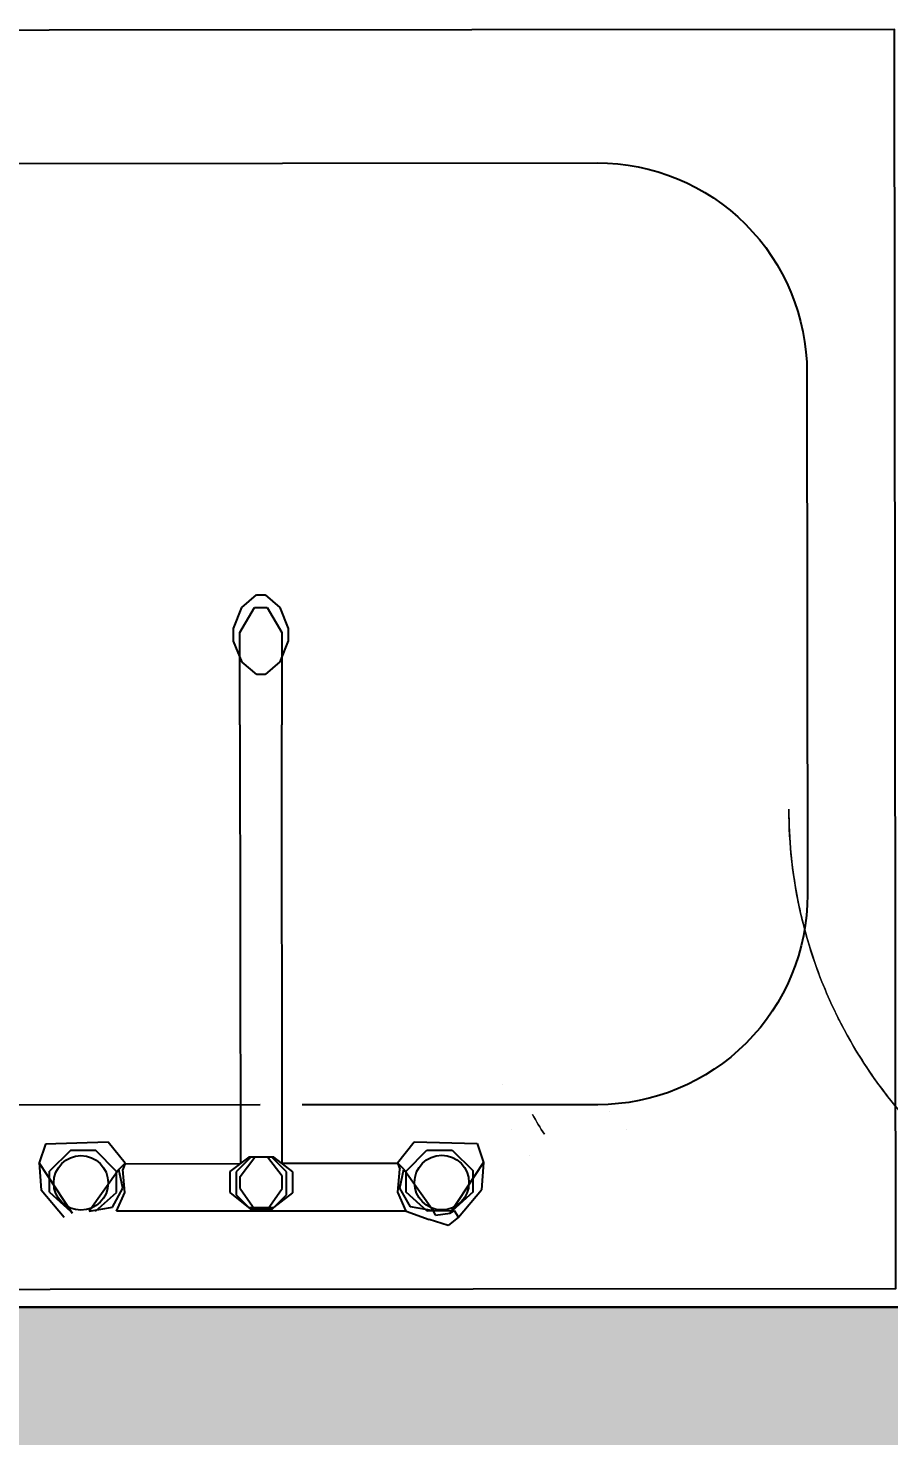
# Model space of a CAD drawing. Header units: millimetres. Extents: x -8417289 to 9420486, y 0 to 208205.
# Drawn here: x -213911 to -213501, y 109509 to 110180 of the extents above; entities that cross this region are included whole.
import ezdxf
from ezdxf import colors
from ezdxf.entities.mleader import LeaderData, LeaderLine
from ezdxf.math import Vec2, Vec3

# ---------------------------------------------------------------- set-up
doc = ezdxf.new("R2010")
doc.units = ezdxf.units.MM
doc.header["$MEASUREMENT"] = 0
doc.layers.get('0').update_dxf_attribs({"color": 250, "lineweight": 9})
for name, color, linetype, lineweight in [('_АР ТЕКСТ', 250, 'Continuous', 25), ('АР_Отметки', 250, 'Continuous', 15), ('АР_Перегородки газоблок', 165, 'Continuous', 30), ('АР_Перегородки газоблок_Штрих', 165, 'Continuous', 5), ('ТХ_пищеблок', 30, 'Continuous', 20)]:
    doc.layers.add(name, color=color, linetype=linetype, lineweight=lineweight)
doc.styles.add('ISOCPEUR', font='isocpeur.TTF', dxfattribs={"width": 0.7})

# ---------------------------------------------------------------- blocks, each defined once
blk = doc.blocks.new('_DotSmall')
at = {"color": 0, "linetype": 'ByBlock', "const_width": 0.5}
blk.add_lwpolyline([(-0.0625, 0, 1), (0.0625, 0, 1)], format="xyb", close=True, dxfattribs=at)

msp = doc.modelspace()

# ---------------------------------------------------------------- hatches: boundary and pattern name
at = {"layer": 'АР_Перегородки газоблок_Штрих', "ltscale": 100}
h = msp.add_hatch(dxfattribs=at)
h.set_pattern_fill('AR-CONC', color=256, scale=30)
h.set_pattern_definition([(50, (0, 0), (215.17805, -18.82564), [22.5, -247.5]), (355, (0, 0), (-41.6254, 225.65764), [18, -198]), (100.45144, (17.93, -1.57), (173.55265, 206.832), [19.12206, -210.34263]), (46.1842, (0, 60), (320.1724, -49.65578), [33.75, -371.25]), (96.63564, (26.68, 55.86), (280.3986, 292.2356), [28.6831, -315.51413]), (351.18416, (0, 60), (280.3986, 292.2356), [27, -297]), (21, (30, 45), (179.07212, -120.78567), [22.5, -247.5]), (326, (30, 45), (72.9946, 217.54501), [18, -198]), (71.45144, (44.92, 34.93), (252.06671, 96.75935), [19.12206, -210.34263]), (37.5, (0, 0), (3.647957, 99.868156), [0, -195.6, 0, -201, 0, -198.75]), (7.5, (0, 0), (78.92086, 118.323514), [0, -114.6, 0, -191.1, 0, -75.75]), (327.5, (-66.9, 0), (160.14673, -6.766462), [0, -75, 0, -234, 0, -310.5]), (317.5, (-96.9, 0), (174.95585, 30.031495), [0, -97.5, 0, -155.4, 0, -220.5])])
h.paths.add_polyline_path([(-212033.92, 110768.73), (-212153.92, 110768.73), (-212153.92, 109570.58), (-217983.92, 109570.58), (-217983.92, 109450.58), (-212153.92, 109450.58), (-212153.92, 108165.99), (-212033.92, 108165.99)])

# ---------------------------------------------------------------- linework, layer by layer
at = {"layer": 'АР_Перегородки газоблок', "ltscale": 100}
msp.add_lwpolyline([(-217983.93, 109570.58), (-212153.92, 109570.58)], dxfattribs=at)
at = {"layer": 'ТХ_пищеблок', "color": 132, "linetype": 'ByBlock', "lineweight": -2, "ltscale": 100}
for p, q in [((-213809.28, 109903.95, 35.13), (-213802.29, 109909.96, 35.13)), ((-213802.29, 109909.96, 35.13), (-213798.29, 109909.96, 35.13)), ((-213798.29, 109909.96, 35.13), (-213791.28, 109903.97, 35.13)), ((-213813.27, 109893.95, 35.13), (-213809.28, 109903.95, 35.13)), ((-213810.27, 109891.95, 35.13), (-213803.28, 109903.96, 35.13)), ((-213803.28, 109903.96, 35.13), (-213797.28, 109903.96, 35.13)), ((-213797.28, 109903.96, 35.13), (-213790.27, 109891.97, 35.13)), ((-213791.28, 109903.97, 35.13), (-213787.27, 109893.97, 35.13)), ((-213813.27, 109887.95, 35.13), (-213813.27, 109893.95, 35.13)), ((-213787.27, 109893.97, 35.13), (-213787.27, 109887.97, 35.13)), ((-213809.26, 109877.95, 35.13), (-213813.27, 109887.95, 35.13)), ((-213810.23, 109847.95, 35.13), (-213810.27, 109891.95, 35.13)), ((-213787.27, 109887.97, 35.13), (-213791.26, 109877.97, 35.13)), ((-213790.27, 109891.97, 35.13), (-213790.23, 109847.97, 35.13)), ((-213802.25, 109871.96, 35.13), (-213809.26, 109877.95, 35.13)), ((-213791.26, 109877.97, 35.13), (-213798.25, 109871.96, 35.13)), ((-213798.25, 109871.96, 35.13), (-213802.25, 109871.96, 35.13)), ((-213810.23, 109847.95, 35.13), (-213810.05, 109638.98, 35.13)), ((-213790.05, 109638.93, 35.13), (-213790.23, 109847.97, 35.13)), ((-213903.04, 109648.26, 35.13), (-213906.06, 109639.27, 35.13)), ((-213903.04, 109648.26, 35.13), (-213906.06, 109639.27, 35.13)), ((-213873.04, 109649.2, 35.13), (-213903.04, 109648.26, 35.13)), ((-213873.04, 109649.2, 35.13), (-213903.04, 109648.26, 35.13)), ((-213865.06, 109639.19, 35.13), (-213873.04, 109649.2, 35.13)), ((-213865.06, 109639.19, 35.13), (-213873.04, 109649.2, 35.13)), ((-213735.04, 109639.3, 35.13), (-213727.08, 109649.33, 35.13)), ((-213735.04, 109639.3, 35.13), (-213727.08, 109649.33, 35.13)), ((-213731.03, 109635.32, 35.13), (-213721.06, 109645.35, 35.13)), ((-213731.03, 109635.32, 35.13), (-213721.06, 109645.35, 35.13)), ((-213727.08, 109649.33, 35.13), (-213697.07, 109648.44, 35.13)), ((-213727.08, 109649.33, 35.13), (-213697.07, 109648.44, 35.13)), ((-213721.06, 109645.35, 35.13), (-213709.06, 109645.4, 35.13)), ((-213721.06, 109645.35, 35.13), (-213709.06, 109645.4, 35.13)), ((-213709.06, 109645.4, 35.13), (-213699.03, 109635.43, 35.13)), ((-213709.06, 109645.4, 35.13), (-213699.03, 109635.43, 35.13)), ((-213697.07, 109648.44, 35.13), (-213694.04, 109639.45, 35.13)), ((-213697.07, 109648.44, 35.13), (-213694.04, 109639.45, 35.13)), ((-213890.1, 109615.24, 35.13), (-213906.06, 109639.27, 35.13)), ((-213906.06, 109639.27, 35.13), (-213905.08, 109626.26, 35.13)), ((-213890.1, 109615.24, 35.13), (-213906.06, 109639.27, 35.13)), ((-213891.05, 109645.24, 35.13), (-213901.06, 109635.26, 35.13)), ((-213891.05, 109645.24, 35.13), (-213901.06, 109635.26, 35.13)), ((-213879.05, 109645.22, 35.13), (-213891.05, 109645.24, 35.13)), ((-213879.05, 109645.22, 35.13), (-213891.05, 109645.24, 35.13)), ((-213869.06, 109635.2, 35.13), (-213879.05, 109645.22, 35.13)), ((-213869.06, 109635.2, 35.13), (-213879.05, 109645.22, 35.13)), ((-213868.06, 109636.2, 35.13), (-213865.06, 109639.19, 35.13)), ((-213868.06, 109636.2, 35.13), (-213865.06, 109639.19, 35.13)), ((-213865.06, 109639.19, 35.13), (-213866.06, 109636.19, 35.13)), ((-213865.06, 109639.19, 35.13), (-213866.06, 109636.19, 35.13)), ((-213865.17, 109638.87, 35.13), (-213810.05, 109638.92, 35.13)), ((-213806.05, 109642.08, 35.13), (-213815.06, 109635.1, 35.13)), ((-213806.05, 109642.08, 35.13), (-213815.06, 109635.1, 35.13)), ((-213805.05, 109642.08, 35.13), (-213812.06, 109635.09, 35.13)), ((-213805.05, 109642.08, 35.13), (-213812.06, 109635.09, 35.13)), ((-213810.14, 109632.87, 35.13), (-213803.12, 109642.06, 35.13)), ((-213794.05, 109642.06, 35.13), (-213806.05, 109642.08, 35.13)), ((-213794.05, 109642.06, 35.13), (-213806.05, 109642.08, 35.13)), ((-213790.08, 109632.88, 35.13), (-213797.12, 109642.06, 35.13)), ((-213788.06, 109635.05, 35.13), (-213795.05, 109642.06, 35.13)), ((-213788.06, 109635.05, 35.13), (-213795.05, 109642.06, 35.13)), ((-213785.06, 109635.04, 35.13), (-213794.05, 109642.06, 35.13)), ((-213785.06, 109635.04, 35.13), (-213794.05, 109642.06, 35.13)), ((-213734.93, 109638.98, 35.13), (-213790.05, 109638.93, 35.13)), ((-213735.04, 109639.3, 35.13), (-213734.03, 109636.31, 35.13)), ((-213732.03, 109636.31, 35.13), (-213735.04, 109639.3, 35.13)), ((-213735.04, 109639.3, 35.13), (-213734.03, 109636.31, 35.13)), ((-213732.03, 109636.31, 35.13), (-213735.04, 109639.3, 35.13)), ((-213709.95, 109615.39, 35.13), (-213694.04, 109639.45, 35.13)), ((-213709.95, 109615.39, 35.13), (-213694.04, 109639.45, 35.13)), ((-213694.04, 109639.45, 35.13), (-213694.99, 109626.45, 35.13)), ((-213901.08, 109625.26, 35.13), (-213901.06, 109635.26, 35.13)), ((-213901.08, 109625.26, 35.13), (-213901.06, 109635.26, 35.13)), ((-213868.06, 109636.2, 35.13), (-213882.1, 109616.22, 35.13)), ((-213868.06, 109636.2, 35.13), (-213882.1, 109616.22, 35.13)), ((-213869.08, 109625.2, 35.13), (-213869.06, 109635.2, 35.13)), ((-213869.08, 109625.2, 35.13), (-213869.06, 109635.2, 35.13)), ((-213866.08, 109627.19, 35.13), (-213868.06, 109636.2, 35.13)), ((-213866.08, 109627.19, 35.13), (-213868.06, 109636.2, 35.13)), ((-213865.08, 109625.19, 35.13), (-213866.06, 109636.19, 35.13)), ((-213865.08, 109625.19, 35.13), (-213866.06, 109636.19, 35.13)), ((-213815.06, 109635.1, 35.13), (-213815.08, 109625.1, 35.13)), ((-213815.06, 109635.1, 35.13), (-213815.08, 109625.1, 35.13)), ((-213812.06, 109635.09, 35.13), (-213812.08, 109624.09, 35.13)), ((-213812.06, 109635.09, 35.13), (-213812.08, 109624.09, 35.13)), ((-213810.13, 109627.03, 35.13), (-213810.14, 109632.87, 35.13)), ((-213790.08, 109627.05, 35.13), (-213790.08, 109632.88, 35.13)), ((-213788.08, 109624.05, 35.13), (-213788.06, 109635.05, 35.13)), ((-213788.08, 109624.05, 35.13), (-213788.06, 109635.05, 35.13)), ((-213785.08, 109625.04, 35.13), (-213785.06, 109635.04, 35.13)), ((-213785.08, 109625.04, 35.13), (-213785.06, 109635.04, 35.13)), ((-213734.99, 109625.3, 35.13), (-213734.03, 109636.31, 35.13)), ((-213734.99, 109625.3, 35.13), (-213734.03, 109636.31, 35.13)), ((-213734, 109627.31, 35.13), (-213732.03, 109636.31, 35.13)), ((-213734, 109627.31, 35.13), (-213732.03, 109636.31, 35.13)), ((-213732.03, 109636.31, 35.13), (-213717.96, 109616.37, 35.13)), ((-213732.03, 109636.31, 35.13), (-213717.96, 109616.37, 35.13)), ((-213730.99, 109625.32, 35.13), (-213731.03, 109635.32, 35.13)), ((-213730.99, 109625.32, 35.13), (-213731.03, 109635.32, 35.13)), ((-213698.99, 109625.43, 35.13), (-213699.03, 109635.43, 35.13)), ((-213698.99, 109625.43, 35.13), (-213699.03, 109635.43, 35.13)), ((-213894.11, 109613.24, 35.13), (-213905.08, 109626.26, 35.13)), ((-213894.11, 109613.24, 35.13), (-213905.08, 109626.26, 35.13)), ((-213901.08, 109625.26, 35.13), (-213891.1, 109616.24, 35.13)), ((-213901.08, 109625.26, 35.13), (-213891.1, 109616.24, 35.13)), ((-213879.1, 109616.22, 35.13), (-213869.08, 109625.2, 35.13)), ((-213879.1, 109616.22, 35.13), (-213869.08, 109625.2, 35.13)), ((-213871.1, 109618.2, 35.13), (-213866.08, 109627.19, 35.13)), ((-213871.1, 109618.2, 35.13), (-213866.08, 109627.19, 35.13)), ((-213869.1, 109616.2, 35.13), (-213865.08, 109625.19, 35.13)), ((-213869.1, 109616.2, 35.13), (-213865.08, 109625.19, 35.13)), ((-213810.08, 109627.09, 35.13), (-213803.1, 109617.07, 35.13)), ((-213810.08, 109627.09, 35.13), (-213803.1, 109617.07, 35.13)), ((-213797.1, 109617.06, 35.13), (-213790.08, 109627.05, 35.13)), ((-213797.1, 109617.06, 35.13), (-213790.08, 109627.05, 35.13)), ((-213730.96, 109616.32, 35.13), (-213734.99, 109625.3, 35.13)), ((-213730.96, 109616.32, 35.13), (-213734.99, 109625.3, 35.13)), ((-213728.97, 109618.33, 35.13), (-213734, 109627.31, 35.13)), ((-213728.97, 109618.33, 35.13), (-213734, 109627.31, 35.13)), ((-213720.96, 109616.35, 35.13), (-213730.99, 109625.32, 35.13)), ((-213720.96, 109616.35, 35.13), (-213730.99, 109625.32, 35.13)), ((-213698.99, 109625.43, 35.13), (-213708.96, 109616.4, 35.13)), ((-213698.99, 109625.43, 35.13), (-213708.96, 109616.4, 35.13)), ((-213705.95, 109613.41, 35.13), (-213694.99, 109626.45, 35.13)), ((-213705.95, 109613.41, 35.13), (-213694.99, 109626.45, 35.13)), ((-213815.08, 109625.1, 35.13), (-213806.1, 109618.08, 35.13)), ((-213815.08, 109625.1, 35.13), (-213806.1, 109618.08, 35.13)), ((-213812.08, 109624.09, 35.13), (-213805.1, 109617.08, 35.13)), ((-213812.08, 109624.09, 35.13), (-213805.1, 109617.08, 35.13)), ((-213795.1, 109617.06, 35.13), (-213788.08, 109624.05, 35.13)), ((-213795.1, 109617.06, 35.13), (-213788.08, 109624.05, 35.13)), ((-213794.1, 109618.06, 35.13), (-213785.08, 109625.04, 35.13)), ((-213794.1, 109618.06, 35.13), (-213785.08, 109625.04, 35.13)), ((-213882.1, 109616.22, 35.13), (-213871.1, 109618.2, 35.13)), ((-213882.1, 109616.22, 35.13), (-213871.1, 109618.2, 35.13)), ((-213730.96, 109616.32, 35.13), (-213869.1, 109616.2, 35.13)), ((-213806.1, 109618.08, 35.13), (-213794.1, 109618.06, 35.13)), ((-213806.1, 109618.08, 35.13), (-213794.1, 109618.06, 35.13)), ((-213805.1, 109617.08, 35.13), (-213795.1, 109617.06, 35.13)), ((-213805.1, 109617.08, 35.13), (-213795.1, 109617.06, 35.13)), ((-213730.96, 109616.32, 35.13), (-213719.94, 109612.36, 35.13)), ((-213730.96, 109616.32, 35.13), (-213719.94, 109612.36, 35.13)), ((-213717.96, 109616.37, 35.13), (-213728.97, 109618.33, 35.13)), ((-213717.96, 109616.37, 35.13), (-213728.97, 109618.33, 35.13)), ((-213708.96, 109616.4, 35.13), (-213720.96, 109616.35, 35.13)), ((-213708.96, 109616.4, 35.13), (-213720.96, 109616.35, 35.13)), ((-213710.93, 109609.39, 35.13), (-213719.94, 109612.36, 35.13)), ((-213710.93, 109609.39, 35.13), (-213719.94, 109612.36, 35.13)), ((-213716.95, 109614.37, 35.13), (-213717.96, 109616.37, 35.13)), ((-213716.95, 109614.37, 35.13), (-213717.96, 109616.37, 35.13)), ((-213716.95, 109614.37, 35.13), (-213709.95, 109615.39, 35.13)), ((-213716.95, 109614.37, 35.13), (-213709.95, 109615.39, 35.13)), ((-213705.95, 109613.41, 35.13), (-213710.93, 109609.39, 35.13)), ((-213705.95, 109613.41, 35.13), (-213710.93, 109609.39, 35.13)), ((-213707.96, 109616.4, 35.13), (-213709.95, 109615.39, 35.13)), ((-213707.96, 109616.4, 35.13), (-213709.95, 109615.39, 35.13)), ((-213705.95, 109613.41, 35.13), (-213707.96, 109616.4, 35.13)), ((-213705.95, 109613.41, 35.13), (-213707.96, 109616.4, 35.13))]:
    msp.add_line(p, q, dxfattribs=at)
at = {"layer": 'ТХ_пищеблок', "color": 132, "linetype": 'ByBlock', "lineweight": -2, "ltscale": 100, "elevation": 35.13}
msp.add_lwpolyline([(-214102.5, 109578.87), (-213497.5, 109579.4), (-213498.03, 110179.4), (-214103.03, 110178.87), (-214102.5, 109578.87)], dxfattribs=at)
msp.add_lwpolyline([(-213800.58, 109666.87), (-213939.78, 109666.74, -0.414214), (-214039.87, 109766.66), (-214040.09, 110015.47, -0.414214), (-213940.17, 110115.56), (-213639.92, 110115.83, -0.414214), (-213539.83, 110015.91), (-213539.61, 109767.1, -0.414214), (-213639.53, 109667.01), (-213780.58, 109666.88)], format="xyb", dxfattribs=at)
at = {"layer": 'ТХ_пищеблок', "color": 132, "lineweight": 0, "elevation": 35.13}
for points in [[(-213684.94, 109676.42), (-213684.94, 109676.42)], [(-213684.94, 109676.42), (-213684.94, 109676.42)], [(-213634.16, 109663.72), (-213634.16, 109663.72)], [(-213634.16, 109663.72), (-213634.16, 109663.72)], [(-213680.71, 109655.26), (-213680.71, 109655.26)], [(-213680.71, 109655.26), (-213680.71, 109655.26)], [(-213625.7, 109655.26), (-213625.7, 109655.26)], [(-213625.7, 109655.26), (-213625.7, 109655.26)], [(-213672.24, 109642.57), (-213672.24, 109642.57)], [(-213672.24, 109642.57), (-213672.24, 109642.57)]]:
    msp.add_lwpolyline(points, dxfattribs=at)
msp.add_lwpolyline([(-213670.66, 109662.37, 0.030446), (-213665.07, 109652.93, -0.030446)], format="xyb", close=True, dxfattribs=at)
at = {"layer": 'ТХ_пищеблок', "color": 132, "linetype": 'ByBlock', "lineweight": -2, "ltscale": 100}
for centre in [(-213886.07, 109629.73, 35.13), (-213886.07, 109629.73, 35.13), (-213714.01, 109629.88, 35.13), (-213714.01, 109629.88, 35.13)]:
    msp.add_circle(centre, 13, dxfattribs=at)
at = {"layer": 'ТХ_пищеблок', "color": 161}
for points, knots in [([(-213548.44, 109807.8), (-213548.48, 109791.15), (-213544.68, 109757.88), (-213528.1, 109710.45), (-213501.37, 109667.91), (-213465.84, 109632.38), (-213423.3, 109605.65), (-213382.43, 109591.35), (-213356.33, 109587.17), (-213346.63, 109586.27)], [0, 0, 0, 0, 0.0714286, 0.1428571, 0.2142857, 0.2857143, 0.3571429, 0.4285714, 0.4703604, 0.4703604, 0.4703604, 0.4703604]), ([(-213346.63, 109586.27), (-213356.33, 109587.17), (-213382.43, 109591.35), (-213423.3, 109605.65), (-213465.84, 109632.38), (-213501.37, 109667.91), (-213528.1, 109710.45), (-213544.68, 109757.88), (-213548.48, 109791.15), (-213548.44, 109807.8)], [0.5296396, 0.5296396, 0.5296396, 0.5296396, 0.5714286, 0.6428571, 0.7142857, 0.7857143, 0.8571429, 0.9285714, 1, 1, 1, 1]), ([(-213346.63, 109586.27), (-213356.33, 109587.17), (-213382.43, 109591.35), (-213423.3, 109605.65), (-213465.84, 109632.38), (-213501.37, 109667.91), (-213528.1, 109710.45), (-213544.68, 109757.88), (-213548.48, 109791.15), (-213548.44, 109807.8)], [0.5296396, 0.5296396, 0.5296396, 0.5296396, 0.5714286, 0.6428571, 0.7142857, 0.7857143, 0.8571429, 0.9285714, 1, 1, 1, 1]), ([(-213548.44, 109807.8), (-213548.48, 109791.15), (-213544.68, 109757.88), (-213528.1, 109710.45), (-213501.37, 109667.91), (-213465.84, 109632.38), (-213423.3, 109605.65), (-213382.43, 109591.35), (-213356.33, 109587.17), (-213346.63, 109586.27)], [0, 0, 0, 0, 0.0714286, 0.1428571, 0.2142857, 0.2857143, 0.3571429, 0.4285714, 0.4703604, 0.4703604, 0.4703604, 0.4703604]), ([(-213544.55, 109766.36), (-213544.04, 109763.66), (-213542.54, 109756.51), (-213540.7, 109749.44), (-213539.41, 109745.08)], [0.05963791, 0.05963791, 0.05963791, 0.05963791, 0.07142857, 0.09097126, 0.09097126, 0.09097126, 0.09097126]), ([(-213539.41, 109745.08), (-213540.7, 109749.44), (-213542.54, 109756.51), (-213544.04, 109763.66), (-213544.55, 109766.36)], [0.90902874, 0.90902874, 0.90902874, 0.90902874, 0.92857143, 0.94036038, 0.94036038, 0.94036038, 0.94036038]), ([(-213539.41, 109745.08), (-213540.7, 109749.44), (-213542.54, 109756.51), (-213544.04, 109763.66), (-213544.55, 109766.36)], [0.90902874, 0.90902874, 0.90902874, 0.90902874, 0.92857143, 0.94036038, 0.94036038, 0.94036038, 0.94036038]), ([(-213544.55, 109766.36), (-213544.04, 109763.66), (-213542.54, 109756.51), (-213540.7, 109749.44), (-213539.41, 109745.08)], [0.05963791, 0.05963791, 0.05963791, 0.05963791, 0.07142857, 0.09097126, 0.09097126, 0.09097126, 0.09097126]), ([(-213532.7, 109725.61), (-213530.77, 109720.76), (-213527.85, 109714.1), (-213524.61, 109707.6), (-213523.68, 109705.78)], [0.12043446, 0.12043446, 0.12043446, 0.12043446, 0.14285714, 0.15161664, 0.15161664, 0.15161664, 0.15161664]), ([(-213523.68, 109705.78), (-213524.61, 109707.6), (-213527.85, 109714.1), (-213530.77, 109720.76), (-213532.7, 109725.61)], [0.84838336, 0.84838336, 0.84838336, 0.84838336, 0.85714286, 0.87956201, 0.87956201, 0.87956201, 0.87956201]), ([(-213523.68, 109705.78), (-213524.61, 109707.6), (-213527.85, 109714.1), (-213530.77, 109720.76), (-213532.7, 109725.61)], [0.84838336, 0.84838336, 0.84838336, 0.84838336, 0.85714286, 0.87956201, 0.87956201, 0.87956201, 0.87956201]), ([(-213532.7, 109725.61), (-213530.77, 109720.76), (-213527.85, 109714.1), (-213524.61, 109707.6), (-213523.68, 109705.78)], [0.12043446, 0.12043446, 0.12043446, 0.12043446, 0.14285714, 0.15161664, 0.15161664, 0.15161664, 0.15161664])]:
    msp.add_open_spline(points, degree=3, knots=knots, dxfattribs=at)
for points in [[(-213548.44, 109807.8), (-213548.46, 109800.73), (-213548.12, 109793.67), (-213547.45, 109786.63)], [(-213547.45, 109786.63), (-213548.12, 109793.67), (-213548.46, 109800.73), (-213548.44, 109807.8)], [(-213547.45, 109786.63), (-213548.12, 109793.67), (-213548.46, 109800.73), (-213548.44, 109807.8)], [(-213548.44, 109807.8), (-213548.46, 109800.73), (-213548.12, 109793.67), (-213547.45, 109786.63)], [(-213547.45, 109786.63), (-213546.8, 109779.83), (-213545.83, 109773.07), (-213544.55, 109766.36)], [(-213544.55, 109766.36), (-213545.83, 109773.07), (-213546.8, 109779.84), (-213547.45, 109786.63)], [(-213544.55, 109766.36), (-213545.83, 109773.07), (-213546.8, 109779.84), (-213547.45, 109786.63)], [(-213547.45, 109786.63), (-213546.8, 109779.83), (-213545.83, 109773.07), (-213544.55, 109766.36)], [(-213544.55, 109766.36), (-213544.55, 109766.36), (-213544.55, 109766.36), (-213544.55, 109766.36)], [(-213544.55, 109766.36), (-213544.55, 109766.36), (-213544.55, 109766.36), (-213544.55, 109766.36)], [(-213539.41, 109745.08), (-213537.48, 109738.49), (-213535.24, 109731.99), (-213532.7, 109725.61)], [(-213532.7, 109725.61), (-213535.24, 109731.99), (-213537.48, 109738.49), (-213539.41, 109745.08)], [(-213532.7, 109725.61), (-213535.24, 109731.99), (-213537.48, 109738.49), (-213539.41, 109745.08)], [(-213539.41, 109745.08), (-213537.48, 109738.49), (-213535.24, 109731.99), (-213532.7, 109725.61)], [(-213532.7, 109725.61), (-213532.7, 109725.61), (-213532.7, 109725.61), (-213532.7, 109725.61)], [(-213532.7, 109725.61), (-213532.7, 109725.61), (-213532.7, 109725.61), (-213532.7, 109725.61)], [(-213532.7, 109725.61), (-213532.7, 109725.61), (-213532.7, 109725.61), (-213532.7, 109725.61)], [(-213532.7, 109725.61), (-213532.7, 109725.61), (-213532.7, 109725.61), (-213532.7, 109725.61)], [(-213523.68, 109705.78), (-213520.54, 109699.7), (-213517.11, 109693.76), (-213513.43, 109687.99)], [(-213513.43, 109687.99), (-213517.12, 109693.76), (-213520.54, 109699.7), (-213523.68, 109705.78)], [(-213513.43, 109687.99), (-213517.12, 109693.76), (-213520.54, 109699.7), (-213523.68, 109705.78)], [(-213523.68, 109705.78), (-213520.54, 109699.7), (-213517.11, 109693.76), (-213513.43, 109687.99)], [(-213513.43, 109687.99), (-213513.43, 109687.98), (-213513.43, 109687.98), (-213513.43, 109687.98)], [(-213513.42, 109687.98), (-213513.43, 109687.98), (-213513.43, 109687.99), (-213513.43, 109687.99)], [(-213513.42, 109687.98), (-213513.43, 109687.98), (-213513.43, 109687.99), (-213513.43, 109687.99)], [(-213513.43, 109687.99), (-213513.43, 109687.98), (-213513.43, 109687.98), (-213513.43, 109687.98)], [(-213513.43, 109687.98), (-213509.5, 109681.85), (-213505.28, 109675.9), (-213500.78, 109670.18)], [(-213513.43, 109687.98), (-213509.5, 109681.85), (-213505.28, 109675.9), (-213500.78, 109670.18)], [(-213500.78, 109670.18), (-213505.28, 109675.9), (-213509.5, 109681.84), (-213513.42, 109687.98)], [(-213500.78, 109670.18), (-213505.28, 109675.9), (-213509.5, 109681.84), (-213513.42, 109687.98)]]:
    msp.add_open_spline(points, degree=3, dxfattribs=at)

# ---------------------------------------------------------------- leaders
at = {"layer": '_АР ТЕКСТ'}
ml = msp.add_multileader_mtext('Standard', dxfattribs=at)
ml.set_content('{\\W0.8;-2,550}', color=256, style='ISOCPEUR')
ml.set_leader_properties(color=256, linetype='Continuous', lineweight=-1)
ml.set_arrow_properties(name='DOTSMALL')
ml.build(insert=Vec2(0, 0))
ml.multileader.update_dxf_attribs({"has_text_frame": 1, "text_left_attachment_type": 4, "text_right_attachment_type": 4, "dogleg_length": 100, "arrow_head_size": 180})
ctx = ml.context
ctx.base_point, ctx.char_height, ctx.arrow_head_size, ctx.landing_gap_size, ctx.plane_origin = Vec3(-302775.82, 123943.26, -1.96), 250, 180, 50, Vec3(-302295.49, 121699.25, -1.96)
ctx.left_attachment, ctx.right_attachment = 4, 4
notes = []
notes.append((ctx, [(0, (0, 0, 0), (0, 0), (1, 0), 1, [])]))
ctx.mtext.insert, ctx.mtext.width, ctx.mtext.defined_height, ctx.mtext.line_spacing_style, ctx.mtext.flow_direction = Vec3(-302725.82, 124276.6, -1.96), 801.0864, 330.71, 2, 5
ml = msp.add_multileader_mtext('Standard', dxfattribs=at)
ml.set_content('{\\W0.8;-2,550}', color=256, style='ISOCPEUR')
ml.set_leader_properties(color=256, linetype='Continuous', lineweight=-1)
ml.set_arrow_properties(name='DOTSMALL')
ml.build(insert=Vec2(0, 0))
ml.multileader.update_dxf_attribs({"has_text_frame": 1, "text_left_attachment_type": 4, "text_right_attachment_type": 4, "dogleg_length": 100, "arrow_head_size": 180})
ctx = ml.context
ctx.base_point, ctx.char_height, ctx.arrow_head_size, ctx.landing_gap_size, ctx.plane_origin = Vec3(-314736.01, 120073.28, -1.96), 250, 180, 50, Vec3(-314255.68, 117829.26, -1.96)
ctx.left_attachment, ctx.right_attachment = 4, 4
notes.append((ctx, [(0, (0, 0, 0), (0, 0), (1, 0), 1, [])]))
ctx.mtext.insert, ctx.mtext.width, ctx.mtext.defined_height, ctx.mtext.line_spacing_style, ctx.mtext.flow_direction = Vec3(-314686.01, 120406.61, -1.96), 801.0864, 330.71, 2, 5
at = {"layer": 'АР_Отметки'}
ml = msp.add_multileader_mtext('Standard', dxfattribs=at)
ml.set_content('{\\W0.8;-2,250}', color=256, style='ISOCPEUR')
ml.set_leader_properties(color=256, linetype='Continuous', lineweight=-1)
ml.set_arrow_properties(name='DOTSMALL')
ml.build(insert=Vec2(0, 0))
ml.multileader.update_dxf_attribs({"has_text_frame": 1, "text_left_attachment_type": 4, "text_right_attachment_type": 4, "dogleg_length": 100, "arrow_head_size": 180})
ctx = ml.context
ctx.base_point, ctx.char_height, ctx.arrow_head_size, ctx.landing_gap_size, ctx.plane_origin = Vec3(-297233.62, 128352.86), 250, 180, 50, Vec3(-296855.54, 126878.84)
ctx.left_attachment, ctx.right_attachment = 4, 4
notes.append((ctx, [(0, (0, 0, 0), (0, 0), (1, 0), 1, [])]))
ctx.mtext.insert, ctx.mtext.width, ctx.mtext.defined_height, ctx.mtext.line_spacing_style, ctx.mtext.flow_direction = Vec3(-297183.62, 128686.19), 769.989, 343.89, 2, 5
ml = msp.add_multileader_mtext('Standard', dxfattribs=at)
ml.set_content('{\\W0.8;-2,250}', color=256, style='ISOCPEUR')
ml.set_leader_properties(color=256, linetype='Continuous', lineweight=-1)
ml.set_arrow_properties(name='DOTSMALL')
ml.build(insert=Vec2(0, 0))
ml.multileader.update_dxf_attribs({"has_text_frame": 1, "text_left_attachment_type": 4, "text_right_attachment_type": 4, "dogleg_length": 100, "arrow_head_size": 180})
ctx = ml.context
ctx.base_point, ctx.char_height, ctx.arrow_head_size, ctx.landing_gap_size, ctx.plane_origin = Vec3(-298305.8, 120267.04, 0), 250, 180, 50, Vec3(-302964.31, 116414.73, 0)
ctx.left_attachment, ctx.right_attachment = 4, 4
notes.append((ctx, [(0, (0, 0, 0), (0, 0), (1, 0), 1, [])]))
ctx.mtext.insert, ctx.mtext.width, ctx.mtext.defined_height, ctx.mtext.line_spacing_style, ctx.mtext.flow_direction = Vec3(-298255.8, 120600.38, 0), 769.989, 343.89, 2, 5
ml = msp.add_multileader_mtext('Standard', dxfattribs=at)
ml.set_content('{\\W0.8;-2,250}', color=256, style='ISOCPEUR')
ml.set_leader_properties(color=256, linetype='Continuous', lineweight=-1)
ml.set_arrow_properties(name='DOTSMALL')
ml.build(insert=Vec2(0, 0))
ml.multileader.update_dxf_attribs({"has_text_frame": 1, "text_left_attachment_type": 4, "text_right_attachment_type": 4, "dogleg_length": 100, "arrow_head_size": 180})
ctx = ml.context
ctx.base_point, ctx.char_height, ctx.arrow_head_size, ctx.landing_gap_size, ctx.plane_origin = Vec3(-336127.5, 116985.86, 0), 250, 180, 50, Vec3(-337173.96, 115928.76, 0)
ctx.left_attachment, ctx.right_attachment = 4, 4
notes.append((ctx, [(0, (0, 0, 0), (0, 0), (1, 0), 1, [])]))
ctx.mtext.insert, ctx.mtext.width, ctx.mtext.defined_height, ctx.mtext.line_spacing_style, ctx.mtext.flow_direction = Vec3(-336077.5, 117319.19, 0), 769.989, 343.89, 2, 5
ml = msp.add_multileader_mtext('Standard', dxfattribs=at)
ml.set_content('{\\W0.8;-2,650}', color=256, style='ISOCPEUR')
ml.set_leader_properties(color=256, linetype='Continuous', lineweight=-1)
ml.set_arrow_properties(name='DOTSMALL')
ml.build(insert=Vec2(0, 0))
ml.multileader.update_dxf_attribs({"has_text_frame": 1, "text_left_attachment_type": 4, "text_right_attachment_type": 4, "dogleg_length": 100, "arrow_head_size": 180})
ctx = ml.context
ctx.base_point, ctx.char_height, ctx.arrow_head_size, ctx.landing_gap_size, ctx.plane_origin = Vec3(-302139.5, 114233.67), 250, 180, 50, Vec3(-302336.26, 112502.85)
ctx.left_attachment, ctx.right_attachment = 4, 4
notes.append((ctx, [(0, (0, 0, 0), (0, 0), (1, 0), 1, [])]))
ctx.mtext.insert, ctx.mtext.width, ctx.mtext.defined_height, ctx.mtext.line_spacing_style, ctx.mtext.flow_direction = Vec3(-302089.5, 114567), 881.1858, 430.99, 2, 5
for ctx, leaders in notes:
    for number, flags, end, landing, length, lines in leaders:
        leader = LeaderData()
        leader.index, (leader.has_last_leader_line, leader.has_dogleg_vector, leader.attachment_direction) = number, flags
        leader.last_leader_point, leader.dogleg_vector, leader.dogleg_length = Vec3(end), Vec3(landing), length
        for number, points, colour, breaks in lines:
            line = LeaderLine()
            line.index, line.vertices, line.color, line.breaks = number, Vec3.list(points), colors.encode_raw_color(colour), breaks
            leader.lines.append(line)
        ctx.leaders.append(leader)

doc.saveas('drawing.dxf')
